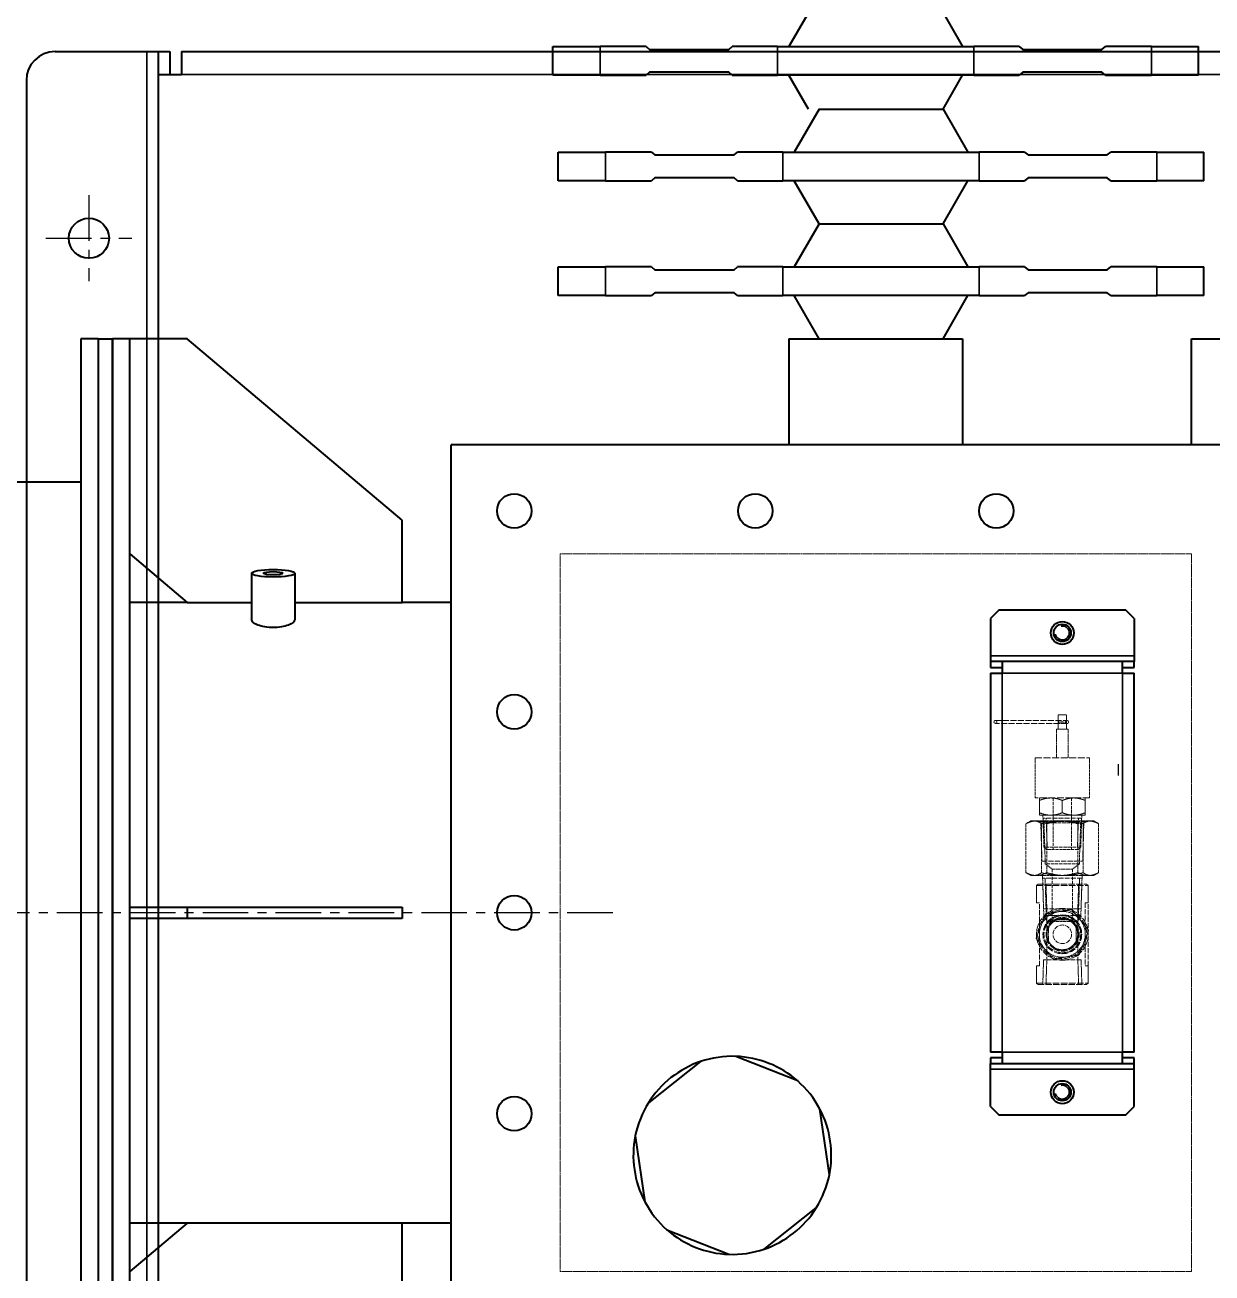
# Model space of a CAD drawing. Header units: millimetres. Extents: x 9486 to 14955, y -5687 to 1872.
# Drawn here: x 11428.3 to 11842, y -3659.8 to -3225 of the extents above; entities that cross this region are included whole.
import ezdxf

# ---------------------------------------------------------------- set-up
doc = ezdxf.new("R2010")
doc.units = ezdxf.units.MM
doc.linetypes.add('CENTER', pattern=[50.8, 31.75, -6.35, 6.35, -6.35])
doc.linetypes.add('DASHED', pattern=[0.2067, 0.1654, -0.0413])
for name, color, linetype, lineweight in [('가려진 것(ISO)', 2, 'DASHED', 18), ('가시적인 것(ISO)', 3, 'Continuous', 40), ('가시적인 좁은 것(ISO)', 3, 'Continuous', 35), ('기호(ISO)', 5, 'Continuous', 25)]:
    doc.layers.add(name, color=color, linetype=linetype, lineweight=lineweight)

# ---------------------------------------------------------------- blocks, each defined once
blk = doc.blocks.new('A$C49A46118')
at = {"layer": '가시적인 것(ISO)'}
for p, q in [((10, 300), (42, 300)), ((42, 300), (46, 300)), ((46, 300), (50, 300)), ((46, 292), (46, 300)), ((50, 300), (50, 292)), ((54, 300), (538, 300)), ((54, 300), (54, 292)), ((46, 292), (54, 292)), ((46, -292), (46, 292)), ((0, 290), (0, -290))]:
    blk.add_line(p, q, dxfattribs=at)
blk.add_circle((21.8, 235), 7, dxfattribs=at)
blk.add_arc((10, 290), 10, 90, 180, dxfattribs=at)
at = {"layer": '가시적인 좁은 것(ISO)'}
for p, q in [((42, -300), (42, 300)), ((538, 292), (54, 292))]:
    blk.add_line(p, q, dxfattribs=at)

msp = doc.modelspace()

# ---------------------------------------------------------------- linework, layer by layer
at = {"color": 1, "linetype": 'CENTER', "ltscale": 0.5}
for p, q in [((11450.618, -3284.315), (11450.618, -3314.315)), ((11435.618, -3299.315), (11465.618, -3299.315)), ((11633.138, -3534.315), (10874.687, -3534.315))]:
    msp.add_line(p, q, dxfattribs=at)
at = {"layer": '가려진 것(ISO)', "ltscale": 3.280626}
for p, q in [((11614.818, -3659.315), (11614.818, -3409.315)), ((11834.818, -3409.315), (11614.818, -3409.315)), ((11834.818, -3409.315), (11834.818, -3659.315)), ((11783.278, -3532.923), (11783.009, -3524.315)), ((11784.407, -3532.923), (11784.138, -3524.315)), ((11795.228, -3532.923), (11795.497, -3524.315)), ((11796.626, -3524.315), (11796.357, -3532.923)), ((11783.009, -3559.315), (11783.278, -3550.707)), ((11784.407, -3550.707), (11784.138, -3559.315)), ((11795.228, -3550.707), (11795.497, -3559.315)), ((11796.357, -3550.707), (11796.626, -3559.315)), ((11834.818, -3659.315), (11614.818, -3659.315))]:
    msp.add_line(p, q, dxfattribs=at)
at = {"layer": '가려진 것(ISO)', "ltscale": 1.795034}
msp.add_line((11788.318, -3465.315), (11791.318, -3465.315), dxfattribs=at)
at = {"layer": '가려진 것(ISO)', "ltscale": 1.904597}
for p, q in [((11788.318, -3470.315), (11788.318, -3465.315)), ((11791.318, -3470.315), (11791.318, -3465.315))]:
    msp.add_line(p, q, dxfattribs=at)
at = {"layer": '가려진 것(ISO)', "ltscale": 12.665669}
for p, q in [((11766.492, -3467.315), (11791.492, -3467.315)), ((11791.492, -3468.315), (11766.492, -3468.315))]:
    msp.add_line(p, q, dxfattribs=at)
at = {"layer": '가려진 것(ISO)', "ltscale": 2.393412}
msp.add_line((11787.818, -3470.315), (11791.818, -3470.315), dxfattribs=at)
at = {"layer": '가려진 것(ISO)', "ltscale": 3.809293}
for p, q in [((11787.818, -3480.315), (11787.818, -3470.315)), ((11791.818, -3480.315), (11791.818, -3470.315))]:
    msp.add_line(p, q, dxfattribs=at)
at = {"layer": '가려진 것(ISO)', "ltscale": 14.438863}
for p, q in [((11780.318, -3480.315), (11799.318, -3480.315)), ((11799.318, -3494.315), (11780.318, -3494.315))]:
    msp.add_line(p, q, dxfattribs=at)
at = {"layer": '가려진 것(ISO)', "ltscale": 5.33305}
for p, q in [((11780.318, -3494.315), (11780.318, -3480.315)), ((11799.318, -3494.315), (11799.318, -3480.315))]:
    msp.add_line(p, q, dxfattribs=at)
at = {"layer": '가려진 것(ISO)', "ltscale": 1.625307}
for p, q in [((11781.817, -3495.182), (11781.817, -3499.449)), ((11781.818, -3495.182), (11781.818, -3499.449)), ((11789.817, -3499.449), (11789.817, -3495.182)), ((11789.818, -3495.182), (11789.818, -3499.449)), ((11797.817, -3495.182), (11797.817, -3499.449)), ((11797.818, -3495.182), (11797.818, -3499.449))]:
    msp.add_line(p, q, dxfattribs=at)
at = {"layer": '가려진 것(ISO)', "ltscale": 6.856808}
for p, q in [((11786.568, -3494.315), (11786.568, -3512.315)), ((11793.068, -3494.315), (11793.068, -3512.315))]:
    msp.add_line(p, q, dxfattribs=at)
at = {"layer": '가려진 것(ISO)', "ltscale": 6.489216}
for p, q in [((11777.158, -3503.298), (11777.158, -3520.333)), ((11782.598, -3503.298), (11782.598, -3520.333)), ((11784.377, -3503.298), (11784.377, -3520.333)), ((11795.258, -3503.298), (11795.258, -3520.333)), ((11797.037, -3503.298), (11797.037, -3520.333)), ((11802.478, -3503.298), (11802.478, -3520.333))]:
    msp.add_line(p, q, dxfattribs=at)
at = {"layer": '가려진 것(ISO)', "ltscale": 0.515941}
for p, q in [((11778.818, -3502.315), (11777.644, -3502.992)), ((11800.818, -3502.315), (11801.991, -3502.992)), ((11778.818, -3521.315), (11777.644, -3520.638)), ((11800.818, -3521.315), (11801.991, -3520.638))]:
    msp.add_line(p, q, dxfattribs=at)
at = {"layer": '가려진 것(ISO)', "ltscale": 2.533226}
for p, q in [((11780.767, -3502.315), (11778.818, -3502.315)), ((11780.767, -3521.315), (11778.818, -3521.315))]:
    msp.add_line(p, q, dxfattribs=at)
at = {"layer": '가려진 것(ISO)', "ltscale": 4.388006}
for p, q in [((11790.707, -3502.315), (11780.767, -3502.315)), ((11799.758, -3502.315), (11790.707, -3502.315)), ((11790.707, -3521.315), (11780.767, -3521.315)), ((11799.758, -3521.315), (11790.707, -3521.315))]:
    msp.add_line(p, q, dxfattribs=at)
at = {"layer": '가려진 것(ISO)', "ltscale": 0.095135}
for p, q in [((11780.938, -3502.532), (11780.813, -3502.315)), ((11781.063, -3502.315), (11780.938, -3502.532)), ((11798.573, -3502.315), (11798.698, -3502.532)), ((11798.698, -3502.532), (11798.823, -3502.315))]:
    msp.add_line(p, q, dxfattribs=at)
at = {"layer": '가려진 것(ISO)', "ltscale": 13.496537}
msp.add_line((11798.698, -3502.532), (11780.938, -3502.532), dxfattribs=at)
at = {"layer": '가려진 것(ISO)', "ltscale": 3.191131}
msp.add_line((11785.817, -3500.315), (11781.818, -3500.315), dxfattribs=at)
at = {"layer": '가려진 것(ISO)', "ltscale": 5.338241}
for p, q in [((11782.724, -3516.322), (11782.286, -3502.315)), ((11797.349, -3502.315), (11796.912, -3516.322))]:
    msp.add_line(p, q, dxfattribs=at)
at = {"layer": '가려진 것(ISO)', "ltscale": 4.236643}
for p, q in [((11783.399, -3511.431), (11783.052, -3500.315)), ((11796.236, -3511.431), (11796.583, -3500.315))]:
    msp.add_line(p, q, dxfattribs=at)
at = {"layer": '가려진 것(ISO)', "ltscale": 0.280172}
for p, q in [((11783.435, -3502.952), (11783.068, -3502.315)), ((11796.2, -3502.952), (11796.568, -3502.315))]:
    msp.add_line(p, q, dxfattribs=at)
at = {"layer": '가려진 것(ISO)', "ltscale": 10.236016}
msp.add_line((11796.552, -3501.31), (11783.083, -3501.31), dxfattribs=at)
at = {"layer": '가려진 것(ISO)', "ltscale": 7.637754}
msp.add_line((11783.435, -3502.952), (11796.2, -3502.952), dxfattribs=at)
at = {"layer": '가려진 것(ISO)', "ltscale": 5.473933}
for p, q in [((11783.884, -3517.315), (11783.435, -3502.952)), ((11795.751, -3517.315), (11796.2, -3502.952))]:
    msp.add_line(p, q, dxfattribs=at)
at = {"layer": '가려진 것(ISO)', "ltscale": 3.857396}
for p, q in [((11784.528, -3511.431), (11784.212, -3501.31)), ((11795.423, -3501.31), (11795.107, -3511.431))]:
    msp.add_line(p, q, dxfattribs=at)
at = {"layer": '가려진 것(ISO)', "ltscale": 3.19125}
for p, q in [((11793.817, -3500.315), (11785.817, -3500.315)), ((11797.818, -3500.315), (11793.817, -3500.315))]:
    msp.add_line(p, q, dxfattribs=at)
at = {"layer": '가려진 것(ISO)', "ltscale": 1.85468}
for p, q in [((11800.818, -3502.315), (11799.758, -3502.315)), ((11800.818, -3521.315), (11799.758, -3521.315))]:
    msp.add_line(p, q, dxfattribs=at)
at = {"layer": '가려진 것(ISO)', "ltscale": 7.6816}
msp.add_line((11796.236, -3511.431), (11783.399, -3511.431), dxfattribs=at)
msp.add_line((11796.236, -3511.431), (11783.399, -3511.431), dxfattribs=at)
at = {"layer": '가려진 것(ISO)', "ltscale": 0.475913}
for p, q in [((11784.282, -3512.315), (11783.399, -3511.431)), ((11795.353, -3512.315), (11796.236, -3511.431))]:
    msp.add_line(p, q, dxfattribs=at)
at = {"layer": '가려진 것(ISO)', "ltscale": 6.624164}
msp.add_line((11795.353, -3512.315), (11784.282, -3512.315), dxfattribs=at)
at = {"layer": '가려진 것(ISO)', "ltscale": 10.782126}
msp.add_line((11782.724, -3516.322), (11796.912, -3516.322), dxfattribs=at)
at = {"layer": '가려진 것(ISO)', "ltscale": 7.101128}
msp.add_line((11795.751, -3517.315), (11783.884, -3517.315), dxfattribs=at)
at = {"layer": '가려진 것(ISO)', "ltscale": 1.145863}
for p, q in [((11786.318, -3519.083), (11783.884, -3517.315)), ((11793.318, -3519.083), (11795.751, -3517.315))]:
    msp.add_line(p, q, dxfattribs=at)
at = {"layer": '가려진 것(ISO)', "ltscale": 5.301508}
for p, q in [((11783.361, -3535.226), (11782.927, -3521.315)), ((11796.274, -3535.226), (11796.708, -3521.315))]:
    msp.add_line(p, q, dxfattribs=at)
at = {"layer": '가려진 것(ISO)', "ltscale": 4.188547}
for p, q in [((11793.318, -3519.083), (11786.318, -3519.083)), ((11793.318, -3536.815), (11786.318, -3536.815))]:
    msp.add_line(p, q, dxfattribs=at)
at = {"layer": '가려진 것(ISO)', "ltscale": 6.754637}
for p, q in [((11786.318, -3519.083), (11786.318, -3536.815)), ((11793.318, -3519.083), (11793.318, -3536.815))]:
    msp.add_line(p, q, dxfattribs=at)
at = {"layer": '가려진 것(ISO)', "ltscale": 0.269265}
for p, q in [((11781.318, -3524.315), (11780.818, -3524.815)), ((11798.318, -3524.315), (11798.818, -3524.815)), ((11786.318, -3536.815), (11785.818, -3537.315)), ((11793.318, -3536.815), (11793.818, -3537.315)), ((11781.318, -3559.315), (11780.818, -3558.815)), ((11798.318, -3559.315), (11798.818, -3558.815))]:
    msp.add_line(p, q, dxfattribs=at)
at = {"layer": '가려진 것(ISO)', "ltscale": 13.678923}
for p, q in [((11780.818, -3524.815), (11798.818, -3524.815)), ((11780.818, -3558.815), (11798.818, -3558.815))]:
    msp.add_line(p, q, dxfattribs=at)
at = {"layer": '가려진 것(ISO)', "ltscale": 2.285536}
for p, q in [((11780.818, -3530.815), (11780.818, -3524.815)), ((11798.818, -3530.815), (11798.818, -3524.815)), ((11780.818, -3558.815), (11780.818, -3552.815)), ((11798.818, -3558.815), (11798.818, -3552.815))]:
    msp.add_line(p, q, dxfattribs=at)
at = {"layer": '가려진 것(ISO)', "ltscale": 12.918983}
for p, q in [((11781.318, -3524.315), (11798.318, -3524.315)), ((11781.318, -3559.315), (11798.318, -3559.315))]:
    msp.add_line(p, q, dxfattribs=at)
at = {"layer": '가려진 것(ISO)', "ltscale": 10.42588}
msp.add_line((11796.677, -3522.309), (11782.958, -3522.309), dxfattribs=at)
at = {"layer": '가려진 것(ISO)', "ltscale": 4.922776}
for p, q in [((11784.218, -3535.226), (11783.814, -3522.309)), ((11795.821, -3522.309), (11795.418, -3535.226))]:
    msp.add_line(p, q, dxfattribs=at)
at = {"layer": '가려진 것(ISO)', "ltscale": 1.63144}
for p, q in [((11780.818, -3530.815), (11781.818, -3530.815)), ((11797.818, -3530.815), (11798.818, -3530.815)), ((11781.818, -3552.815), (11780.818, -3552.815)), ((11798.818, -3552.815), (11797.818, -3552.815))]:
    msp.add_line(p, q, dxfattribs=at)
at = {"layer": '가려진 것(ISO)', "ltscale": 10.643445}
for p, q in [((11781.818, -3552.815), (11781.818, -3530.815)), ((11797.818, -3530.815), (11797.818, -3552.815)), ((11798.818, -3552.815), (11798.818, -3530.815))]:
    msp.add_line(p, q, dxfattribs=at)
at = {"layer": '가려진 것(ISO)', "ltscale": 9.939491}
for p, q in [((11783.278, -3532.923), (11796.357, -3532.923)), ((11796.357, -3550.707), (11783.278, -3550.707))]:
    msp.add_line(p, q, dxfattribs=at)
at = {"layer": '가려진 것(ISO)', "ltscale": 6.774525}
for p, q in [((11784.458, -3532.923), (11784.458, -3550.707)), ((11795.177, -3532.923), (11795.177, -3550.707))]:
    msp.add_line(p, q, dxfattribs=at)
at = {"layer": '가려진 것(ISO)', "ltscale": 9.812984}
msp.add_line((11796.274, -3535.226), (11783.361, -3535.226), dxfattribs=at)
at = {"layer": '가려진 것(ISO)', "ltscale": 0.919044}
for p, q in [((11784.568, -3537.315), (11783.361, -3535.226)), ((11795.068, -3537.315), (11796.274, -3535.226))]:
    msp.add_line(p, q, dxfattribs=at)
at = {"layer": '가려진 것(ISO)', "ltscale": 6.28287}
msp.add_line((11795.068, -3537.315), (11784.568, -3537.315), dxfattribs=at)
at = {"layer": '가려진 것(ISO)', "ltscale": 12.918983}
msp.add_circle((11789.818, -3541.815), 8.5, dxfattribs=at)
at = {"layer": '가려진 것(ISO)', "ltscale": 13.710977}
msp.add_circle((11789.818, -3541.815), 6.766, dxfattribs=at)
at = {"layer": '가려진 것(ISO)', "ltscale": 13.007679}
msp.add_circle((11789.818, -3541.815), 6.419, dxfattribs=at)
at = {"layer": '가려진 것(ISO)', "ltscale": 11.509544}
msp.add_circle((11789.818, -3541.815), 5.679, dxfattribs=at)
at = {"layer": '가려진 것(ISO)', "ltscale": 11.217087}
msp.add_circle((11789.818, -3541.815), 5.535, dxfattribs=at)
at = {"layer": '가려진 것(ISO)', "ltscale": 10.964417}
msp.add_circle((11789.818, -3541.815), 5.411, dxfattribs=at)
at = {"layer": '가려진 것(ISO)', "ltscale": 9.879222}
msp.add_circle((11789.818, -3541.815), 3.25, dxfattribs=at)
at = {"layer": '가려진 것(ISO)', "ltscale": 0.598278}
for centre, start, end in [((11766.492, -3467.815), 90, 270), ((11766.492, -3467.815), 270, 90), ((11791.492, -3467.815), 90, 270), ((11791.492, -3467.815), 270, 90)]:
    msp.add_arc(centre, 0.5, start, end, dxfattribs=at)
at = {"layer": '가려진 것(ISO)', "ltscale": 10.880455}
for start, end in [(27.26604, 152.73396), (207.26604, 332.73396)]:
    msp.add_arc((11789.818, -3541.815), 9, start, end, dxfattribs=at)
at = {"layer": '가려진 것(ISO)', "ltscale": 3.19125}
for start, end in [(98.80942, 158.80942), (38.80942, 98.80942), (158.80942, 218.80942), (338.80942, 38.80942), (218.80942, 278.80942), (278.80942, 338.80942)]:
    msp.add_arc((11789.818, -3541.815), 8, start, end, dxfattribs=at)
at = {"layer": '가려진 것(ISO)', "ltscale": 3.262981}
for start, end in [(152.73396, 207.26604), (332.73396, 27.26604)]:
    msp.add_arc((11789.818, -3541.815), 9, start, end, dxfattribs=at)
at = {"layer": '가려진 것(ISO)', "ltscale": 14.909237}
msp.add_arc((11789.818, -3541.815), 6.54, 260, 170, dxfattribs=at)
at = {"layer": '가려진 것(ISO)', "ltscale": 13.401547}
msp.add_arc((11789.818, -3541.815), 5.878, 238.80942, 148.80942, dxfattribs=at)
at = {"layer": '가려진 것(ISO)', "ltscale": 12.681162}
msp.add_arc((11789.818, -3541.815), 5.562, 238.80942, 148.80942, dxfattribs=at)
at = {"layer": '가려진 것(ISO)', "ltscale": 5.050399}
for start, end in [(27.80484, 152.19516), (207.80484, 332.19516)]:
    msp.add_arc((11789.818, -3541.815), 5.36, start, end, dxfattribs=at)
at = {"layer": '가려진 것(ISO)', "ltscale": 1.981463}
for start, end in [(152.19516, 207.80484), (332.19516, 27.80484)]:
    msp.add_arc((11789.818, -3541.815), 5.36, start, end, dxfattribs=at)
at = {"layer": '가려진 것(ISO)', "ltscale": 1.206474}
for points, knots in [([(11788.991, -3468.315), (11788.939, -3468.315), (11788.89, -3468.304), (11788.801, -3468.258), (11788.763, -3468.225), (11788.697, -3468.138), (11788.671, -3468.084), (11788.636, -3467.966), (11788.626, -3467.903), (11788.622, -3467.775), (11788.628, -3467.713), (11788.654, -3467.593), (11788.675, -3467.537), (11788.732, -3467.439), (11788.769, -3467.398), (11788.855, -3467.34), (11788.904, -3467.322), (11789.006, -3467.312), (11789.059, -3467.318), (11789.166, -3467.353), (11789.219, -3467.382), (11789.317, -3467.461), (11789.361, -3467.512), (11789.426, -3467.625), (11789.448, -3467.685), (11789.465, -3467.809), (11789.462, -3467.869), (11789.433, -3467.988), (11789.408, -3468.044), (11789.336, -3468.149), (11789.29, -3468.195), (11789.2, -3468.258), (11789.159, -3468.279), (11789.075, -3468.308), (11789.033, -3468.315), (11788.991, -3468.315)], [0, 0, 0, 0, 0.01862676, 0.01862676, 0.03757087, 0.03757087, 0.05735429, 0.05735429, 0.07686346, 0.07686346, 0.09566831, 0.09566831, 0.11491822, 0.11491822, 0.1347788, 0.1347788, 0.1539766, 0.1539766, 0.17256568, 0.17256568, 0.19183456, 0.19183456, 0.21216381, 0.21216381, 0.23135879, 0.23135879, 0.24959725, 0.24959725, 0.26809615, 0.26809615, 0.288068, 0.288068, 0.30295724, 0.30295724, 0.31786102, 0.31786102, 0.31786102, 0.31786102]), ([(11790.488, -3468.315), (11790.544, -3468.315), (11790.597, -3468.304), (11790.696, -3468.258), (11790.741, -3468.224), (11790.817, -3468.135), (11790.847, -3468.081), (11790.888, -3467.963), (11790.899, -3467.901), (11790.903, -3467.778), (11790.897, -3467.718), (11790.869, -3467.602), (11790.846, -3467.548), (11790.783, -3467.449), (11790.742, -3467.406), (11790.646, -3467.344), (11790.593, -3467.325), (11790.481, -3467.311), (11790.424, -3467.316), (11790.312, -3467.349), (11790.258, -3467.377), (11790.159, -3467.452), (11790.115, -3467.501), (11790.047, -3467.612), (11790.023, -3467.674), (11790.003, -3467.801), (11790.005, -3467.865), (11790.034, -3467.988), (11790.06, -3468.046), (11790.134, -3468.152), (11790.181, -3468.198), (11790.273, -3468.26), (11790.314, -3468.28), (11790.401, -3468.308), (11790.445, -3468.315), (11790.488, -3468.315)], [0, 0, 0, 0, 0.01863474, 0.01863474, 0.03819076, 0.03819076, 0.05857553, 0.05857553, 0.07745545, 0.07745545, 0.09556838, 0.09556838, 0.11438416, 0.11438416, 0.13460243, 0.13460243, 0.15426037, 0.15426037, 0.17304736, 0.17304736, 0.19177904, 0.19177904, 0.21137841, 0.21137841, 0.23109893, 0.23109893, 0.25000968, 0.25000968, 0.26902737, 0.26902737, 0.28882014, 0.28882014, 0.30331324, 0.30331324, 0.31784293, 0.31784293, 0.31784293, 0.31784293])]:
    msp.add_open_spline(points, degree=3, knots=knots, dxfattribs=at)
at = {"layer": '가려진 것(ISO)', "ltscale": 1.798815}
for points, weights in [([(11781.817, -3495.182), (11781.818, -3494.315), (11781.818, -3494.315)], [1.01001874936, 1.04314139574, 1]), ([(11785.817, -3494.315), (11783.961, -3494.315), (11781.817, -3495.182)], [1, 1.04314139574, 1.01001874936]), ([(11781.818, -3494.315), (11781.818, -3494.315), (11781.818, -3495.182)], [1, 1.04314139574, 1.01001874936]), ([(11789.817, -3495.182), (11787.674, -3494.315), (11785.817, -3494.315)], [1.01001874936, 1.04314139574, 1]), ([(11785.818, -3494.315), (11787.674, -3494.315), (11789.818, -3495.182)], [1, 1.04314139574, 1.01001874936]), ([(11793.817, -3494.315), (11791.961, -3494.315), (11789.817, -3495.182)], [1, 1.04314139574, 1.01001874936]), ([(11797.817, -3495.182), (11795.674, -3494.315), (11793.817, -3494.315)], [1.01001874936, 1.04314139574, 1]), ([(11793.818, -3494.315), (11795.674, -3494.315), (11797.818, -3495.182)], [1, 1.04314139574, 1.01001874936]), ([(11797.818, -3494.315), (11797.818, -3494.315), (11797.817, -3495.182)], [1, 1.04314139574, 1.01001874936]), ([(11797.818, -3495.182), (11797.818, -3494.315), (11797.818, -3494.315)], [1.01001874936, 1.04314139574, 1]), ([(11781.817, -3499.449), (11783.961, -3500.315), (11785.817, -3500.315)], [1.01001874936, 1.04314139574, 1]), ([(11781.818, -3500.315), (11781.818, -3500.315), (11781.817, -3499.449)], [1, 1.04314139574, 1.01001874936]), ([(11781.818, -3499.449), (11781.818, -3500.315), (11781.818, -3500.315)], [1.01001874936, 1.04314139574, 1]), ([(11785.817, -3500.315), (11787.674, -3500.315), (11789.817, -3499.449)], [1, 1.04314139574, 1.01001874936]), ([(11789.818, -3499.449), (11787.674, -3500.315), (11785.818, -3500.315)], [1.01001874936, 1.04314139574, 1]), ([(11789.817, -3499.449), (11791.961, -3500.315), (11793.817, -3500.315)], [1.01001874936, 1.04314139574, 1]), ([(11793.817, -3500.315), (11795.674, -3500.315), (11797.817, -3499.449)], [1, 1.04314139574, 1.01001874936]), ([(11797.818, -3499.449), (11795.674, -3500.315), (11793.818, -3500.315)], [1.01001874936, 1.04314139574, 1]), ([(11797.817, -3499.449), (11797.818, -3500.315), (11797.818, -3500.315)], [1.01001874936, 1.04314139574, 1]), ([(11797.818, -3500.315), (11797.818, -3500.315), (11797.818, -3499.449)], [1, 1.04314139574, 1.01001874936]), ([(11782.359, -3538.923), (11783.133, -3536.925), (11784.028, -3534.617)], [1, 1.04314139574, 1.01001874936]), ([(11784.028, -3534.617), (11786.474, -3534.238), (11788.592, -3533.909)], [1.01001874936, 1.04314139574, 1]), ([(11788.592, -3533.909), (11790.711, -3533.581), (11793.157, -3533.202)], [1, 1.04314139574, 1.01001874936]), ([(11793.157, -3533.202), (11794.708, -3535.131), (11796.051, -3536.801)], [1.01001874936, 1.04314139574, 1]), ([(11780.689, -3543.23), (11781.584, -3540.922), (11782.359, -3538.923)], [1.01001874936, 1.04314139574, 1]), ([(11796.051, -3536.801), (11797.395, -3538.472), (11798.946, -3540.4)], [1, 1.04314139574, 1.01001874936]), ([(11783.584, -3546.829), (11782.24, -3545.159), (11780.689, -3543.23)], [1, 1.04314139574, 1.01001874936]), ([(11798.946, -3540.4), (11798.052, -3542.708), (11797.277, -3544.707)], [1.01001874936, 1.04314139574, 1]), ([(11786.478, -3550.428), (11784.927, -3548.499), (11783.584, -3546.829)], [1.01001874936, 1.04314139574, 1]), ([(11797.277, -3544.707), (11796.502, -3546.706), (11795.607, -3549.013)], [1, 1.04314139574, 1.01001874936]), ([(11791.043, -3549.721), (11788.925, -3550.049), (11786.478, -3550.428)], [1, 1.04314139574, 1.01001874936]), ([(11795.607, -3549.013), (11793.161, -3549.392), (11791.043, -3549.721)], [1.01001874936, 1.04314139574, 1])]:
    msp.add_rational_spline(points, weights, degree=2, dxfattribs=at)
at = {"layer": '가려진 것(ISO)', "ltscale": 1.798578}
for points, weights in [([(11781.818, -3495.182), (11783.961, -3494.315), (11785.817, -3494.315)], [1.01001874936, 1.04313678455, 1.00001201044]), ([(11785.817, -3500.315), (11783.961, -3500.315), (11781.818, -3499.449)], [1.00001201044, 1.04313678455, 1.01001874936])]:
    msp.add_rational_spline(points, weights, degree=2, dxfattribs=at)
at = {"layer": '가려진 것(ISO)', "ltscale": 1.798577}
for points, weights in [([(11789.818, -3495.182), (11791.961, -3494.315), (11793.817, -3494.315)], [1.01001874936, 1.04313678434, 1.00001201098]), ([(11793.817, -3500.315), (11791.961, -3500.315), (11789.818, -3499.449)], [1.00001201098, 1.04313678434, 1.01001874936])]:
    msp.add_rational_spline(points, weights, degree=2, dxfattribs=at)
at = {"layer": '가려진 것(ISO)', "ltscale": 2.456272}
for points, weights in [([(11777.158, -3503.298), (11778.615, -3502.315), (11779.878, -3502.315)], [1.00615079326, 1.04114207867, 1]), ([(11780.767, -3502.315), (11779.092, -3502.315), (11777.158, -3503.298)], [1, 1.04114207867, 1.00615079326]), ([(11779.878, -3502.315), (11781.14, -3502.315), (11782.598, -3503.298)], [1, 1.04114207867, 1.00615079326]), ([(11784.377, -3503.298), (11782.443, -3502.315), (11780.767, -3502.315)], [1.00615079326, 1.04114207867, 1]), ([(11782.598, -3503.298), (11785.99, -3502.315), (11788.928, -3502.315)], [1.00615079326, 1.04114207867, 1]), ([(11790.707, -3502.315), (11787.769, -3502.315), (11784.377, -3503.298)], [1, 1.04114207867, 1.00615079326]), ([(11788.928, -3502.315), (11791.866, -3502.315), (11795.258, -3503.298)], [1, 1.04114207867, 1.00615079326]), ([(11797.037, -3503.298), (11793.645, -3502.315), (11790.707, -3502.315)], [1.00615079326, 1.04114207867, 1]), ([(11795.258, -3503.298), (11797.193, -3502.315), (11798.868, -3502.315)], [1.00615079326, 1.04114207867, 1]), ([(11799.758, -3502.315), (11798.495, -3502.315), (11797.037, -3503.298)], [1, 1.04114207867, 1.00615079326]), ([(11798.868, -3502.315), (11800.543, -3502.315), (11802.478, -3503.298)], [1, 1.04114207867, 1.00615079326]), ([(11802.478, -3503.298), (11801.02, -3502.315), (11799.758, -3502.315)], [1.00615079326, 1.04114207867, 1]), ([(11779.878, -3521.315), (11778.615, -3521.315), (11777.158, -3520.333)], [1, 1.04114207867, 1.00615079326]), ([(11777.158, -3520.333), (11779.092, -3521.315), (11780.767, -3521.315)], [1.00615079326, 1.04114207867, 1]), ([(11782.598, -3520.333), (11781.14, -3521.315), (11779.878, -3521.315)], [1.00615079326, 1.04114207867, 1]), ([(11780.767, -3521.315), (11782.443, -3521.315), (11784.377, -3520.333)], [1, 1.04114207867, 1.00615079326]), ([(11788.928, -3521.315), (11785.99, -3521.315), (11782.598, -3520.333)], [1, 1.04114207867, 1.00615079326]), ([(11784.377, -3520.333), (11787.769, -3521.315), (11790.707, -3521.315)], [1.00615079326, 1.04114207867, 1]), ([(11795.258, -3520.333), (11791.866, -3521.315), (11788.928, -3521.315)], [1.00615079326, 1.04114207867, 1]), ([(11790.707, -3521.315), (11793.645, -3521.315), (11797.037, -3520.333)], [1, 1.04114207867, 1.00615079326]), ([(11798.868, -3521.315), (11797.193, -3521.315), (11795.258, -3520.333)], [1, 1.04114207867, 1.00615079326]), ([(11797.037, -3520.333), (11798.495, -3521.315), (11799.758, -3521.315)], [1.00615079326, 1.04114207867, 1]), ([(11802.478, -3520.333), (11800.543, -3521.315), (11798.868, -3521.315)], [1.00615079326, 1.04114207867, 1]), ([(11799.758, -3521.315), (11801.02, -3521.315), (11802.478, -3520.333)], [1, 1.04114207867, 1.00615079326])]:
    msp.add_rational_spline(points, weights, degree=2, dxfattribs=at)
at = {"layer": '가려진 것(ISO)', "ltscale": 1.924761}
for points, knots in [([(11785.077, -3539.315), (11785.067, -3539.398), (11785.058, -3539.481), (11784.971, -3540.325), (11784.936, -3541.101), (11784.936, -3542.615), (11784.98, -3543.473), (11785.077, -3544.315)], [2.17398537, 2.17398537, 2.17398537, 2.17398537, 2.19752806, 2.19752806, 2.41182065, 2.41182065, 2.6518732, 2.6518732, 2.6518732, 2.6518732]), ([(11794.558, -3544.315), (11794.656, -3543.473), (11794.699, -3542.615), (11794.699, -3541.815), (11794.699, -3541.101), (11794.664, -3540.325), (11794.577, -3539.481), (11794.568, -3539.398), (11794.558, -3539.315)], [-0.24005255, -0.24005255, -0.24005255, -0.24005255, 0, 0, 0, 0.21429259, 0.21429259, 0.23783529, 0.23783529, 0.23783529, 0.23783529])]:
    msp.add_open_spline(points, degree=3, knots=knots, dxfattribs=at)
at = {"layer": '가시적인 것(ISO)'}
for p, q in [((11703.228, -3217.515), (11694.568, -3232.515)), ((11746.407, -3217.515), (11755.068, -3232.515)), ((11612.318, -3232.515), (11628.767, -3232.515)), ((11612.318, -3242.515), (11612.318, -3232.515)), ((11644.818, -3232.515), (11628.767, -3232.515)), ((11644.818, -3232.515), (11646.009, -3233.515)), ((11646.009, -3233.515), (11673.626, -3233.515)), ((11673.626, -3233.515), (11674.818, -3232.515)), ((11690.616, -3232.515), (11674.818, -3232.515)), ((11690.616, -3232.515), (11759.02, -3232.515)), ((11774.818, -3232.515), (11759.02, -3232.515)), ((11774.818, -3232.515), (11776.009, -3233.515)), ((11776.009, -3233.515), (11803.626, -3233.515)), ((11803.626, -3233.515), (11804.818, -3232.515)), ((11820.868, -3232.515), (11804.818, -3232.515)), ((11820.868, -3232.515), (11837.318, -3232.515)), ((11837.318, -3242.515), (11837.318, -3232.515)), ((11628.767, -3242.515), (11612.318, -3242.515)), ((11628.767, -3242.515), (11644.818, -3242.515)), ((11646.009, -3241.515), (11644.818, -3242.515)), ((11673.626, -3241.515), (11646.009, -3241.515)), ((11674.818, -3242.515), (11673.626, -3241.515)), ((11674.818, -3242.515), (11690.616, -3242.515)), ((11759.02, -3242.515), (11690.616, -3242.515)), ((11701.38, -3254.315), (11694.568, -3242.515)), ((11748.255, -3254.315), (11755.068, -3242.515)), ((11759.02, -3242.515), (11774.818, -3242.515)), ((11776.009, -3241.515), (11774.818, -3242.515)), ((11803.626, -3241.515), (11776.009, -3241.515)), ((11804.818, -3242.515), (11803.626, -3241.515)), ((11804.818, -3242.515), (11820.868, -3242.515)), ((11837.318, -3242.515), (11820.868, -3242.515)), ((11705.075, -3254.315), (11696.415, -3269.315)), ((11705.075, -3254.315), (11748.255, -3254.315)), ((11748.255, -3254.315), (11756.915, -3269.315)), ((11614.165, -3269.315), (11630.615, -3269.315)), ((11614.165, -3279.315), (11614.165, -3269.315)), ((11646.665, -3269.315), (11630.615, -3269.315)), ((11646.665, -3269.315), (11647.857, -3270.315)), ((11675.473, -3270.315), (11676.665, -3269.315)), ((11692.463, -3269.315), (11676.665, -3269.315)), ((11692.463, -3269.315), (11760.867, -3269.315)), ((11776.665, -3269.315), (11760.867, -3269.315)), ((11776.665, -3269.315), (11777.857, -3270.315)), ((11805.473, -3270.315), (11806.665, -3269.315)), ((11822.716, -3269.315), (11806.665, -3269.315)), ((11822.716, -3269.315), (11839.165, -3269.315)), ((11839.165, -3279.315), (11839.165, -3269.315)), ((11647.857, -3270.315), (11675.473, -3270.315)), ((11777.857, -3270.315), (11805.473, -3270.315)), ((11647.857, -3278.315), (11646.665, -3279.315)), ((11675.473, -3278.315), (11647.857, -3278.315)), ((11676.665, -3279.315), (11675.473, -3278.315)), ((11777.857, -3278.315), (11776.665, -3279.315)), ((11805.473, -3278.315), (11777.857, -3278.315)), ((11806.665, -3279.315), (11805.473, -3278.315)), ((11630.615, -3279.315), (11614.165, -3279.315)), ((11630.615, -3279.315), (11646.665, -3279.315)), ((11676.665, -3279.315), (11692.463, -3279.315)), ((11760.867, -3279.315), (11692.463, -3279.315)), ((11705.075, -3294.315), (11696.415, -3279.315)), ((11748.255, -3294.315), (11756.915, -3279.315)), ((11760.867, -3279.315), (11776.665, -3279.315)), ((11806.665, -3279.315), (11822.716, -3279.315)), ((11839.165, -3279.315), (11822.716, -3279.315)), ((11705.075, -3294.315), (11696.415, -3309.315)), ((11705.075, -3294.315), (11748.255, -3294.315)), ((11705.075, -3294.315), (11748.255, -3294.315)), ((11748.255, -3294.315), (11756.915, -3309.315)), ((11614.165, -3309.315), (11630.615, -3309.315)), ((11614.165, -3319.315), (11614.165, -3309.315)), ((11646.665, -3309.315), (11630.615, -3309.315)), ((11646.665, -3309.315), (11647.857, -3310.315)), ((11647.857, -3310.315), (11675.473, -3310.315)), ((11675.473, -3310.315), (11676.665, -3309.315)), ((11692.463, -3309.315), (11676.665, -3309.315)), ((11692.463, -3309.315), (11760.867, -3309.315)), ((11776.665, -3309.315), (11760.867, -3309.315)), ((11776.665, -3309.315), (11777.857, -3310.315)), ((11777.857, -3310.315), (11805.473, -3310.315)), ((11805.473, -3310.315), (11806.665, -3309.315)), ((11822.716, -3309.315), (11806.665, -3309.315)), ((11822.716, -3309.315), (11839.165, -3309.315)), ((11839.165, -3319.315), (11839.165, -3309.315)), ((11630.615, -3319.315), (11614.165, -3319.315)), ((11630.615, -3319.315), (11646.665, -3319.315)), ((11647.857, -3318.315), (11646.665, -3319.315)), ((11675.473, -3318.315), (11647.857, -3318.315)), ((11676.665, -3319.315), (11675.473, -3318.315)), ((11676.665, -3319.315), (11692.463, -3319.315)), ((11760.867, -3319.315), (11692.463, -3319.315)), ((11705.075, -3334.315), (11696.415, -3319.315)), ((11748.255, -3334.315), (11756.915, -3319.315)), ((11760.867, -3319.315), (11776.665, -3319.315)), ((11777.857, -3318.315), (11776.665, -3319.315)), ((11805.473, -3318.315), (11777.857, -3318.315)), ((11806.665, -3319.315), (11805.473, -3318.315)), ((11806.665, -3319.315), (11822.716, -3319.315)), ((11839.165, -3319.315), (11822.716, -3319.315)), ((11447.818, -3334.315), (11447.818, -3734.315)), ((11453.818, -3334.315), (11447.818, -3334.315)), ((11453.818, -3334.315), (11453.818, -3734.315)), ((11453.818, -3334.315), (11453.818, -3734.315)), ((11453.818, -3334.315), (11458.818, -3334.315)), ((11458.818, -3334.315), (11458.818, -3734.315)), ((11464.818, -3334.315), (11458.818, -3334.315)), ((11458.818, -3734.315), (11458.818, -3334.315)), ((11464.818, -3334.315), (11464.818, -3334.325)), ((11484.818, -3334.315), (11464.818, -3334.315)), ((11464.818, -3532.315), (11464.818, -3334.325)), ((11559.818, -3397.503), (11484.818, -3334.315)), ((11694.568, -3334.315), (11694.568, -3371.315)), ((11694.568, -3334.315), (11755.068, -3334.315)), ((11705.075, -3334.315), (11748.255, -3334.315)), ((11755.068, -3334.315), (11755.068, -3371.315)), ((11834.818, -3334.315), (12027.818, -3334.315)), ((11834.818, -3371.315), (11834.818, -3334.315)), ((11576.818, -3697.315), (11576.818, -3371.315)), ((11872.818, -3371.315), (11576.818, -3371.315)), ((11447.818, -3384.315), (11411.318, -3384.315)), ((11559.818, -3426.165), (11559.818, -3397.503)), ((11464.818, -3409.315), (11484.818, -3426.165)), ((11507.318, -3416.03), (11507.318, -3432.164)), ((11522.318, -3416.03), (11522.318, -3432.164)), ((11484.818, -3426.165), (11464.818, -3426.165)), ((11484.818, -3426.165), (11507.318, -3426.165)), ((11522.318, -3426.165), (11559.818, -3426.165)), ((11576.818, -3426.165), (11559.818, -3426.165)), ((11767.818, -3428.815), (11764.818, -3431.815)), ((11767.818, -3428.815), (11811.818, -3428.815)), ((11814.818, -3431.815), (11811.818, -3428.815)), ((11764.818, -3431.815), (11764.818, -3444.815)), ((11814.818, -3431.815), (11814.818, -3444.815)), ((11764.818, -3444.815), (11764.818, -3446.815)), ((11764.818, -3446.815), (11764.818, -3448.815)), ((11768.818, -3446.815), (11764.818, -3446.815)), ((11768.818, -3446.815), (11768.818, -3450.815)), ((11810.818, -3446.815), (11768.818, -3446.815)), ((11810.818, -3450.815), (11810.818, -3446.815)), ((11814.818, -3446.815), (11810.818, -3446.815)), ((11814.818, -3444.815), (11814.818, -3446.815)), ((11814.818, -3448.815), (11814.818, -3446.815)), ((11764.818, -3448.815), (11768.818, -3448.815)), ((11764.818, -3450.815), (11764.818, -3582.815)), ((11764.818, -3450.815), (11768.818, -3450.815)), ((11810.818, -3448.815), (11814.818, -3448.815)), ((11810.818, -3450.815), (11814.818, -3450.815)), ((11814.818, -3582.815), (11814.818, -3450.815)), ((11464.818, -3534.315), (11464.818, -3532.315)), ((11464.818, -3532.315), (11484.818, -3532.315)), ((11464.818, -3536.315), (11464.818, -3534.315)), ((11484.818, -3532.315), (11559.818, -3532.315)), ((11484.818, -3532.315), (11484.818, -3536.315)), ((11559.818, -3532.315), (11559.818, -3536.315)), ((11464.818, -3734.305), (11464.818, -3536.315)), ((11484.818, -3536.315), (11464.818, -3536.315)), ((11559.818, -3536.315), (11484.818, -3536.315)), ((11663.766, -3586.133), (11645.594, -3600.478)), ((11697.596, -3592.903), (11676.087, -3584.338)), ((11768.818, -3582.815), (11764.818, -3582.815)), ((11764.818, -3584.815), (11764.818, -3586.815)), ((11768.818, -3584.815), (11764.818, -3584.815)), ((11764.818, -3588.815), (11764.818, -3586.815)), ((11764.818, -3586.815), (11768.818, -3586.815)), ((11768.818, -3582.815), (11768.818, -3586.815)), ((11768.818, -3586.815), (11810.818, -3586.815)), ((11814.818, -3582.815), (11810.818, -3582.815)), ((11810.818, -3586.815), (11810.818, -3582.815)), ((11814.818, -3584.815), (11810.818, -3584.815)), ((11810.818, -3586.815), (11814.818, -3586.815)), ((11814.818, -3586.815), (11814.818, -3584.815)), ((11814.818, -3588.815), (11814.818, -3586.815)), ((11764.818, -3601.815), (11764.818, -3588.815)), ((11814.818, -3601.815), (11814.818, -3588.815)), ((11708.647, -3625.586), (11705.31, -3602.676)), ((11764.818, -3601.815), (11767.818, -3604.815)), ((11811.818, -3604.815), (11814.818, -3601.815)), ((11811.818, -3604.815), (11767.818, -3604.815)), ((11640.988, -3612.045), (11644.326, -3634.955)), ((11685.869, -3651.497), (11704.041, -3637.152)), ((11484.818, -3642.465), (11464.818, -3659.315)), ((11484.818, -3642.465), (11464.818, -3642.465)), ((11559.818, -3642.465), (11484.818, -3642.465)), ((11559.818, -3671.128), (11559.818, -3642.465)), ((11576.818, -3642.465), (11559.818, -3642.465)), ((11652.04, -3644.727), (11673.549, -3653.292))]:
    msp.add_line(p, q, dxfattribs=at)
for centre, radius in [((11598.818, -3394.315), 6), ((11682.818, -3394.315), 6), ((11766.818, -3394.315), 6), ((11789.818, -3436.815), 4), ((11789.818, -3436.815), 3), ((11598.818, -3464.315), 6), ((11598.818, -3534.315), 6), ((11789.818, -3596.815), 4), ((11789.818, -3596.815), 3), ((11598.818, -3604.315), 6)]:
    msp.add_circle(centre, radius, dxfattribs=at)
for start, end in [(108.68249, 147.89222), (87.89222, 108.68249), (48.68249, 87.89222), (27.89222, 48.68249), (147.89222, 168.68249), (348.68249, 27.89222), (168.68249, 207.89222), (327.89222, 348.68249), (207.89222, 228.68249), (288.68249, 327.89222), (228.68249, 267.89222), (267.89222, 288.68249)]:
    msp.add_arc((11674.818, -3618.815), 34.5, start, end, dxfattribs=at)
for major_axis in [(-7.5, 0), (3.323, 0)]:
    msp.add_ellipse((11514.818, -3416.03), major_axis=major_axis, ratio=0.1736482, dxfattribs=at)
for points, knots in [([(11514.818, -3434.928), (11513.871, -3434.928), (11512.864, -3434.851), (11511.016, -3434.544), (11510.176, -3434.316), (11508.847, -3433.806), (11508.27, -3433.49), (11507.506, -3432.825), (11507.318, -3432.477), (11507.318, -3432.164)], [0, 0, 0, 0, 0.2839557, 0.2839557, 0.5679115, 0.5679115, 0.8542716, 0.8542716, 1.1406317, 1.1406317, 1.1406317, 1.1406317]), ([(11522.318, -3432.164), (11522.318, -3432.479), (11522.128, -3432.828), (11521.356, -3433.496), (11520.775, -3433.813), (11519.441, -3434.321), (11518.603, -3434.548), (11516.762, -3434.852), (11515.76, -3434.928), (11514.818, -3434.928)], [3.4107033, 3.4107033, 3.4107033, 3.4107033, 3.6984525, 3.6984525, 3.9862016, 3.9862016, 4.2687669, 4.2687669, 4.5513322, 4.5513322, 4.5513322, 4.5513322])]:
    msp.add_open_spline(points, degree=3, knots=knots, dxfattribs=at)
at = {"layer": '가시적인 좁은 것(ISO)'}
for p, q in [((11628.767, -3242.515), (11628.767, -3232.515)), ((11690.616, -3242.515), (11690.616, -3232.515)), ((11759.02, -3242.515), (11759.02, -3232.515)), ((11820.868, -3242.515), (11820.868, -3232.515)), ((11630.615, -3279.315), (11630.615, -3269.315)), ((11692.463, -3279.315), (11692.463, -3269.315)), ((11760.867, -3279.315), (11760.867, -3269.315)), ((11822.716, -3279.315), (11822.716, -3269.315)), ((11630.615, -3319.315), (11630.615, -3309.315)), ((11692.463, -3319.315), (11692.463, -3309.315)), ((11760.867, -3319.315), (11760.867, -3309.315)), ((11822.716, -3319.315), (11822.716, -3309.315)), ((11814.818, -3444.815), (11764.818, -3444.815)), ((11768.818, -3582.815), (11768.818, -3450.815)), ((11768.818, -3450.815), (11810.818, -3450.815)), ((11810.818, -3450.815), (11810.818, -3582.815)), ((11810.818, -3582.815), (11768.818, -3582.815)), ((11764.818, -3588.815), (11814.818, -3588.815))]:
    msp.add_line(p, q, dxfattribs=at)
for centre in [(11789.818, -3436.815), (11789.818, -3596.815)]:
    msp.add_arc(centre, 2.401, 190, 100, dxfattribs=at)
at = {"layer": '기호(ISO)', "color": 7}
msp.add_line((11809.318, -3482.479), (11809.318, -3486.479), dxfattribs=at)

# ---------------------------------------------------------------- block references
msp.add_blockref('A$C49A46118', (11428.818, -3534.315))

doc.saveas('drawing.dxf')
